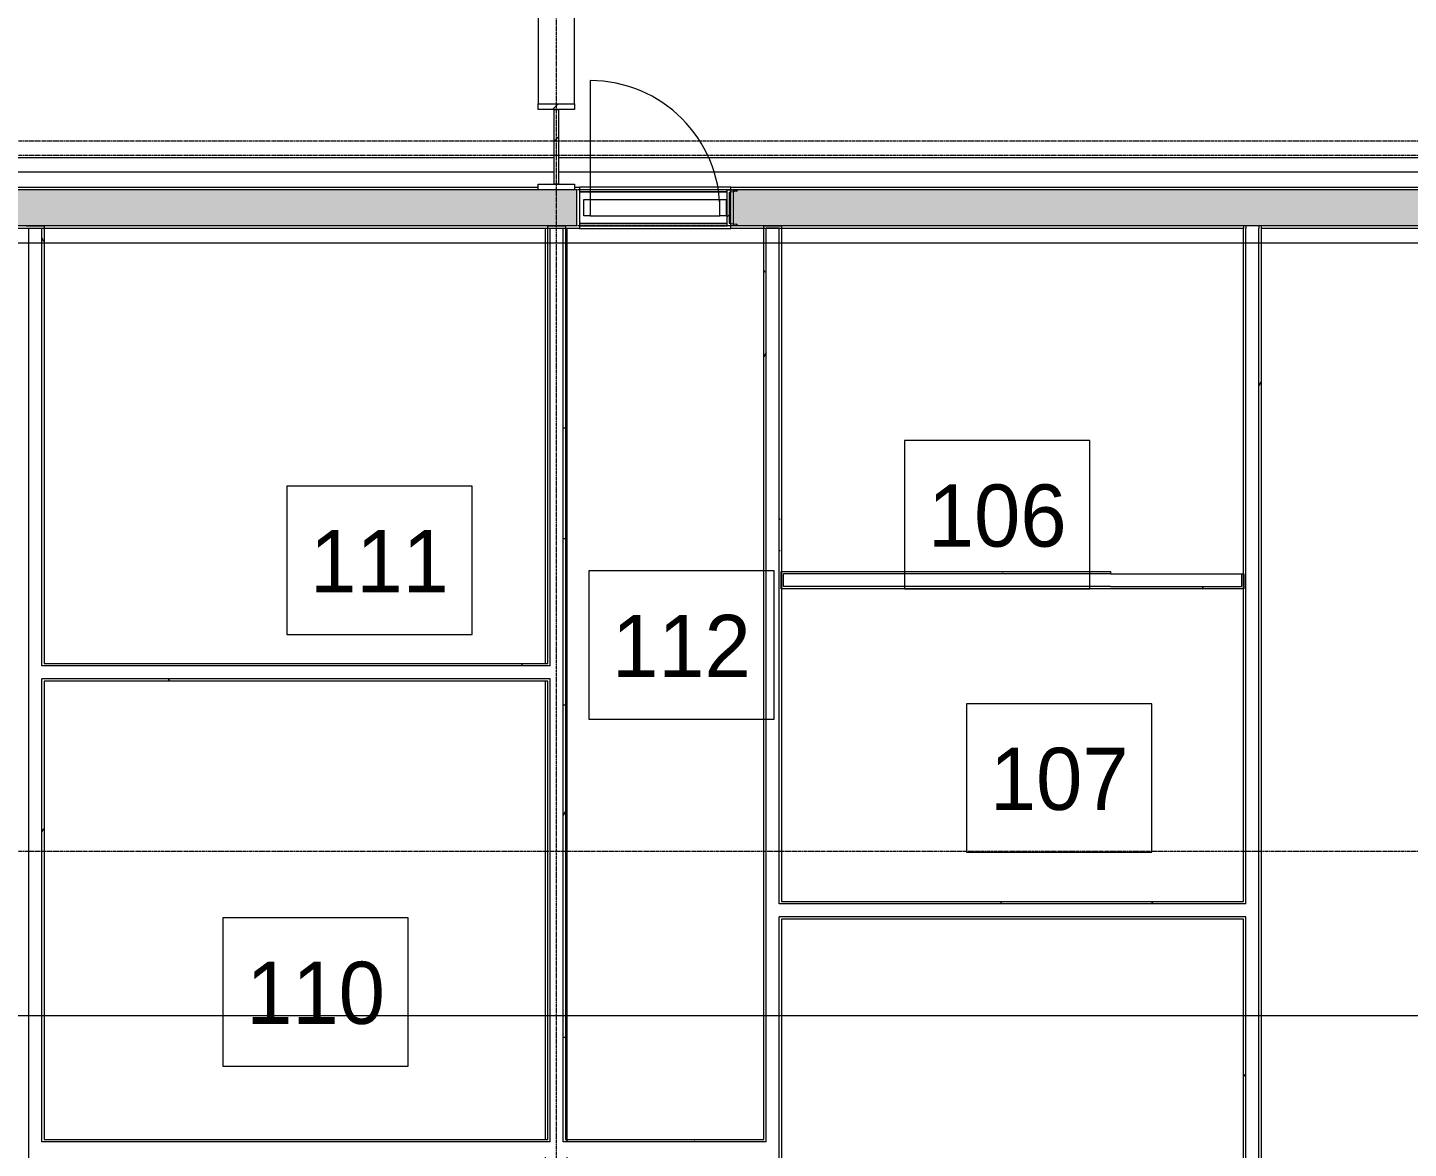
# Model space of a CAD drawing. Header units: inches. Extents: x 21035 to 27089, y -23277 to -20247.
# Drawn here: x 24965.8 to 25348.7, y -22625.4 to -22314.6 of the extents above; entities that cross this region are included whole.
import ezdxf

# ---------------------------------------------------------------- set-up
doc = ezdxf.new("R2010")
doc.units = ezdxf.units.IN
doc.header["$MEASUREMENT"] = 0
doc.linetypes.add('Grid Line 1_2_', pattern=[0.875, 0.5, -0.125, 0.125, -0.125])
for name, color, linetype, lineweight in [('A-AREA-IDEN', 2, 'Continuous', 9), ('A-DOOR', 31, 'Continuous', 13), ('A-GLAZ-CWMG', 51, 'Continuous', 13), ('A-WALL', 113, 'Continuous', 13), ('A-WALL-PATT', 111, 'Continuous', 25), ('G-ANNO-SYMB', 111, 'Continuous', 9), ('I-WALL', 2, 'Continuous', 13), ('S-BEAM', 12, 'Continuous', 13), ('S-COLS', 52, 'Continuous', 13), ('S-GRID', 1, 'Continuous', 9)]:
    doc.layers.add(name, color=color, linetype=linetype, lineweight=lineweight)
doc.styles.add('Century Gothic', font='GOTHIC.TTF', dxfattribs={"height": 17.245342})
pattern_1 = [(0, (0, 0), (61.44, 15.36), [2.534, -43.546, 2.534, -43.546, -245.76]), (0, (0, 0), (61.44, 15.36), [-92.16, 2.534, -89.626, 2.534, -43.546, -107.52]), (0, (0, 0), (61.44, 15.36), [-230.4, 2.534, -28.186, 2.534, -74.266]), (120, (23.04, 7.68), (-44.02215, 45.528601), [2.534, -43.546, 2.534, -43.546, -245.76]), (120, (23.04, 7.68), (-44.02215, 45.528601), [-92.16, 2.534, -89.626, 2.534, -43.546, -107.52]), (120, (23.04, 7.68), (-44.02215, 45.528601), [-230.4, 2.534, -28.186, 2.534, -74.266]), (240, (30.72, 38.4), (-17.41785, -60.888601), [2.534, -43.546, 2.534, -43.546, -245.76]), (240, (30.72, 38.4), (-17.41785, -60.888601), [-92.16, 2.534, -89.626, 2.534, -43.546, -107.52]), (240, (30.72, 38.4), (-17.41785, -60.888601), [-230.4, 2.534, -28.186, 2.534, -74.266])]
pattern_2 = [(225, (25112.39, -22360.053), (19.00703, -19.00703), []), (225, (25112.39, -22388.853), (19.00703, -19.00703), [])]

# ---------------------------------------------------------------- blocks, each defined once
blk = doc.blocks.new('Locker Rooms and Restrooms_rvt-1-RCP - First Floor')
at = {"layer": 'A-WALL-PATT', "lineweight": 9}
h = blk.add_hatch(dxfattribs=at)
h.set_pattern_fill('FP_10', color=8, style=0, pattern_type=2)
h.set_pattern_definition(pattern_1)
h.paths.add_polyline_path([(25175.39, -22469.55), (25175.39, -22466.05), (25266.05, -22466.05), (25266.05, -22465.43), (25174.77, -22465.43), (25174.77, -22469.55)], flags=0)
h = blk.add_hatch(dxfattribs=at)
h.set_pattern_fill('FP_10', color=8, style=0, pattern_type=2)
h.set_pattern_definition(pattern_1)
h.paths.add_polyline_path([(25266.05, -22470.18), (25303.02, -22470.18), (25303.02, -22466.05), (25302.39, -22466.05), (25302.39, -22469.55), (25266.05, -22469.55)], flags=0)
at = {"layer": 'A-WALL', "color": 7}
for p, q in [((25266.05, -22466.05), (25175.39, -22466.05)), ((25175.39, -22469.55), (25175.39, -22466.05)), ((25302.39, -22466.05), (25302.39, -22469.55)), ((25266.05, -22469.55), (25175.39, -22469.55)), ((25266.05, -22469.55), (25302.39, -22469.55))]:
    blk.add_line(p, q, dxfattribs=at)
at = {"layer": 'I-WALL', "color": 7}
for p, q in [((25174.77, -22465.43), (25266.05, -22465.43)), ((25174.77, -22466.05), (25174.77, -22465.43)), ((25174.77, -22469.55), (25174.77, -22466.05)), ((25266.05, -22465.43), (25266.05, -22466.05)), ((25266.05, -22466.05), (25302.39, -22466.05)), ((25302.39, -22466.05), (25303.02, -22466.05)), ((25303.02, -22466.05), (25303.02, -22469.55)), ((25174.77, -22470.18), (25174.77, -22469.55)), ((25266.05, -22470.18), (25174.77, -22470.18)), ((25303.02, -22470.18), (25266.05, -22470.18)), ((25303.02, -22469.55), (25303.02, -22470.18))]:
    blk.add_line(p, q, dxfattribs=at)
blk = doc.blocks.new('W-Wide Flange - 1_-3_ deep-V10-RCP - First Floor')
at = {"layer": 'S-BEAM', "color": 8, "lineweight": 9}
for p, q in [((25109.39, -22490.93), (25109.39, -22370.3)), ((25115.39, -22622.93), (25115.39, -22370.29)), ((25109.39, -22622.93), (25109.39, -22495.8)), ((25109.39, -22777.93), (25109.39, -22627.8)), ((25115.39, -22777.93), (25115.39, -22627.8)), ((25109.39, -22777.99), (25109.39, -22777.93)), ((25109.39, -22777.93), (25115.39, -22777.93)), ((25111.13, -22777.99), (25109.39, -22777.99)), ((25109.39, -22778.5), (25109.39, -22777.99)), ((25109.39, -22778.55), (25109.39, -22778.5)), ((25109.39, -22778.5), (25111.13, -22778.5)), ((25112.02, -22778.46), (25112.02, -22778.02)), ((25112.77, -22778.02), (25112.77, -22778.46)), ((25115.39, -22777.99), (25113.66, -22777.99)), ((25113.66, -22778.5), (25115.39, -22778.5)), ((25115.39, -22777.93), (25115.39, -22777.99)), ((25115.39, -22778.5), (25115.39, -22777.99)), ((25115.39, -22778.5), (25115.39, -22778.55))]:
    blk.add_line(p, q, dxfattribs=at)
for centre, start_param, end_param in [((25111.13, -22778.02), 0, 1.570796), ((25111.13, -22778.46), 4.712389, 6.283185), ((25113.66, -22778.02), 1.570796, 3.141593), ((25113.66, -22778.46), 3.141593, 4.712389)]:
    blk.add_ellipse(centre, major_axis=(0.89, 0), ratio=0.041631, start_param=start_param, end_param=end_param, dxfattribs=at)
blk = doc.blocks.new('Girt_C - 10_D-1260059-RCP - First Floor')
at = {"layer": 'S-BEAM', "color": 8, "lineweight": 9}
for p, q in [((25159.77, -22359.55), (25118.77, -22359.55)), ((25159.77, -22360.13), (25118.77, -22360.13)), ((25159.77, -22360.2), (25118.77, -22360.2)), ((25159.77, -22368.91), (25118.77, -22368.91)), ((25159.77, -22368.98), (25118.77, -22368.98)), ((25118.77, -22369.55), (25159.77, -22369.55))]:
    blk.add_line(p, q, dxfattribs=at)
blk = doc.blocks.new('W-Wide Flange - W12X22-1533120-RCP - First Floor')
at = {"layer": 'S-BEAM', "color": 8, "lineweight": 9}
for p, q in [((24823.52, -22350.59), (25111.77, -22350.59)), ((25113.02, -22350.59), (25401.27, -22350.59)), ((24823.52, -22354.61), (25111.77, -22354.61)), ((24823.52, -22354.63), (25111.77, -22354.63)), ((25113.02, -22354.61), (25401.27, -22354.61)), ((25113.02, -22354.63), (25401.27, -22354.63))]:
    blk.add_line(p, q, dxfattribs=at)
blk = doc.blocks.new('columns and girder2 - one-V26-RCP - First Floor')
at = {"layer": 'S-BEAM', "lineweight": 9}
h = blk.add_hatch(dxfattribs=at)
h.set_pattern_fill('FP_25', color=8, style=0, pattern_type=2)
h.set_pattern_definition(pattern_2)
h.paths.add_polyline_path([(-5, -0.5), (-5, -2), (5, -2), (5, -0.5)], flags=0)
h.paths.add_polyline_path([(5, -22.75), (-5, -22.75), (-5, -24.27), (5, -24.27), (5, -23.35)], flags=0)
h.paths.add_polyline_path([(5, -1199.84), (-5, -1199.84), (-5, -1201.35), (5, -1201.35)], flags=0)
h.paths.add_polyline_path([(5, -1224.25), (-5, -1224.25), (-5, -1225.75), (5, -1225.75)], flags=0)
h = blk.add_hatch(dxfattribs=at)
h.set_pattern_fill('FP_25', color=8, style=0, pattern_type=2)
h.set_pattern_definition(pattern_2)
h.paths.add_polyline_path([(0.62, -2), (-0.63, -2), (-0.63, -22.75), (0.62, -22.75), (0.62, -3.98)], flags=0)
h.paths.add_polyline_path([(0.62, -1201.35), (-0.63, -1201.35), (-0.63, -1224.25), (0.62, -1224.25)], flags=0)
at = {"layer": 'S-BEAM', "color": 7}
for p, q in [((-5, -2), (-5, -0.5)), ((-5, -0.5), (5, -0.5)), ((5, -2), (-5, -2)), ((-0.63, -22.75), (-0.63, -2)), ((-0.63, -2), (0.62, -2)), ((0.62, -2), (0.62, -22.75)), ((5, -0.5), (5, -2)), ((-5, -24.27), (-5, -22.75)), ((-5, -22.75), (5, -22.75)), ((0.62, -22.75), (-0.63, -22.75)), ((5, -22.75), (5, -24.27)), ((5, -24.27), (-5, -24.27))]:
    blk.add_line(p, q, dxfattribs=at)
at = {"layer": 'S-BEAM', "color": 8, "lineweight": 9}
for p, q in [((-5, -24.27), (-5, -52.01)), ((5, -52.01), (5, -24.27))]:
    blk.add_line(p, q, dxfattribs=at)
blk = doc.blocks.new('Door_Single_Storefront - one-1371408-RCP - First Floor')
at = {"layer": 'A-DOOR', "color": 8, "lineweight": 9}
blk.add_line((-18, 36), (-18, 0), dxfattribs=at)
blk.add_arc((-18, 0), 36, 360, 90, dxfattribs=at)
blk = doc.blocks.new('Rectangular Mullion - Interior 1_75_ x 4_5_-1317096-RCP - First Floor')
at = {"layer": 'A-GLAZ-CWMG', "color": 7}
for p, q in [((0, 1.5), (-1.75, 1.5)), ((-1.75, 1.5), (-1.75, -3)), ((0, -3), (0, 1.5)), ((-1.75, -3), (0, -3))]:
    blk.add_line(p, q, dxfattribs=at)
blk = doc.blocks.new('Rectangular Mullion - Interior 1_75_ x 4_5_-1317097-RCP - First Floor')
at = {"layer": 'A-GLAZ-CWMG', "color": 7}
for p, q in [((-1.75, 1.5), (0, 1.5)), ((-1.75, -3), (-1.75, 1.5)), ((0, 1.5), (0, -3)), ((0, -3), (-1.75, -3))]:
    blk.add_line(p, q, dxfattribs=at)
blk = doc.blocks.new('Rectangular Mullion - Interior 1_75_ x 4_5_-1317094-RCP - First Floor')
at = {"layer": 'A-GLAZ-CWMG', "color": 8, "lineweight": 9}
for p, q in [((25121.77, -22362.3), (25121.77, -22366.8)), ((25121.77, -22362.3), (25157.77, -22362.3)), ((25157.77, -22366.8), (25157.77, -22362.3)), ((25121.77, -22366.8), (25157.77, -22366.8))]:
    blk.add_line(p, q, dxfattribs=at)

msp = doc.modelspace()

# ---------------------------------------------------------------- hatches: boundary and pattern name
at = {"layer": 'A-WALL-PATT', "lineweight": 9}
h = msp.add_hatch(dxfattribs=at)
h.set_pattern_fill('FP_11', color=8, style=0, pattern_type=2)
h.set_pattern_definition([(161.57, (0.96, 0.96), (-7.6802237, -0.0009796), [0, -54.643, 6.067, 0]), (18.43, (-0.96, 0.96), (-7.6802237, 0.0009796), [0, -54.643, 6.067, 0]), (108.43, (0.96, 0.96), (3.8382953, -19.20136532), [18.211, -42.499]), (71.57, (-0.96, 0.96), (3.8382953, 19.20136532), [18.211, -42.499])])
h.paths.add_polyline_path([(25738.76523, -22369.55281), (25738.76523, -22359.55281), (25563.51523, -22359.55281), (25563.51523, -22369.55281), (25732.21588, -22369.55281)], flags=0)
h.paths.add_polyline_path([(25481.51523, -22369.55281), (25481.51523, -22359.55281), (25161.51523, -22359.55281), (25161.51523, -22369.55281), (25469.02025, -22369.55281)], flags=0)
h.paths.add_polyline_path([(25118.01523, -22369.55281), (25118.01523, -22359.55281), (24920.26523, -22359.55281), (24920.26523, -22369.55281), (25100.54638, -22369.55281)], flags=0)
h.paths.add_polyline_path([(24842.14023, -22369.55281), (24842.14023, -22359.55281), (24630.76523, -22359.55281), (24630.76523, -22369.55281), (24837.35075, -22369.55281)], flags=0)
h.paths.add_polyline_path([(22798.64023, -22369.55281), (22798.64023, -22359.55281), (22781.38923, -22359.55281), (22781.38923, -22369.55281), (22784.42488, -22369.55281)], flags=0)
h = msp.add_hatch(dxfattribs=at)
h.set_pattern_fill('FP_10', color=8, style=0, pattern_type=2)
h.set_pattern_definition(pattern_1)
h.paths.add_polyline_path([(24966.07773, -22787.30281), (24966.07773, -22370.17781), (24969.70273, -22370.17781), (24969.70273, -22369.55281), (24965.45273, -22369.55281), (24965.45273, -22787.30281)], flags=0)
h = msp.add_hatch(dxfattribs=at)
h.set_pattern_fill('FP_10', color=8, style=0, pattern_type=2)
h.set_pattern_definition(pattern_1)
h.paths.add_polyline_path([(24970.32773, -22787.30281), (24970.32773, -22627.17781), (24969.70273, -22627.17781), (24969.70273, -22787.30281)], flags=0)
h.paths.add_polyline_path([(24970.32773, -22623.55281), (24970.32773, -22495.17781), (24969.70273, -22495.17781), (24969.70273, -22623.55281)], flags=0)
h.paths.add_polyline_path([(24969.70273, -22491.55281), (24970.32773, -22491.55281), (24970.32773, -22369.55281), (24969.70273, -22369.55281), (24969.70273, -22414.17138)], flags=0)
h = msp.add_hatch(dxfattribs=at)
h.set_pattern_fill('FP_10', color=8, style=0, pattern_type=2)
h.set_pattern_definition(pattern_1)
h.paths.add_polyline_path([(25114.89023, -22622.92781), (25114.89023, -22369.55281), (25110.64023, -22369.55281), (25110.64023, -22370.17781), (25114.26523, -22370.17781), (25114.26523, -22622.92781)], flags=0)
h = msp.add_hatch(dxfattribs=at)
h.set_pattern_fill('FP_10', color=8, style=0, pattern_type=2)
h.set_pattern_definition(pattern_1)
h.paths.add_polyline_path([(25170.57773, -22787.30281), (25170.57773, -22627.17781), (25169.95273, -22627.17781), (25169.95273, -22787.30281)], flags=0)
h.paths.add_polyline_path([(25169.95273, -22623.55281), (25170.57773, -22623.55281), (25170.57773, -22369.55281), (25169.95273, -22369.55281), (25169.95273, -22622.92781)], flags=0)
h = msp.add_hatch(dxfattribs=at)
h.set_pattern_fill('FP_10', color=8, style=0, pattern_type=2)
h.set_pattern_definition(pattern_1)
h.paths.add_polyline_path([(25174.82773, -22787.30281), (25174.82773, -22561.17781), (25174.20273, -22561.17781), (25174.20273, -22787.30281)], flags=0)
h.paths.add_polyline_path([(25174.82773, -22557.55281), (25174.82773, -22369.55281), (25170.57773, -22369.55281), (25170.57773, -22370.17781), (25174.20273, -22370.17781), (25174.20273, -22557.55281)], flags=0)
h = msp.add_hatch(dxfattribs=at)
h.set_pattern_fill('FP_10', color=8, style=0, pattern_type=2)
h.set_pattern_definition(pattern_1)
h.paths.add_polyline_path([(25303.57773, -22787.30281), (25303.57773, -22561.17781), (25302.95273, -22561.17781), (25302.95273, -22787.30281)], flags=0)
h.paths.add_polyline_path([(25303.57773, -22557.55281), (25303.57773, -22369.55281), (25302.95273, -22369.55281), (25302.95273, -22557.55281)], flags=0)
h = msp.add_hatch(dxfattribs=at)
h.set_pattern_fill('FP_10', color=8, style=0, pattern_type=2)
h.set_pattern_definition(pattern_1)
h.paths.add_polyline_path([(25307.20273, -22787.30281), (25307.82773, -22787.30281), (25307.82773, -22369.55281), (25307.20273, -22369.55281), (25307.20273, -22786.55281)], flags=0)
h = msp.add_hatch(dxfattribs=at)
h.set_pattern_fill('FP_10', color=8, style=0, pattern_type=2)
h.set_pattern_definition(pattern_1)
h.paths.add_polyline_path([(24970.32773, -22491.55281), (25110.01523, -22491.55281), (25110.01523, -22490.92781), (24970.32773, -22490.92781)], flags=0)
h = msp.add_hatch(dxfattribs=at)
h.set_pattern_fill('FP_10', color=8, style=0, pattern_type=2)
h.set_pattern_definition(pattern_1)
h.paths.add_polyline_path([(24970.32773, -22495.80281), (25110.01523, -22495.80281), (25110.01523, -22495.17781), (24970.32773, -22495.17781)], flags=0)
h = msp.add_hatch(dxfattribs=at)
h.set_pattern_fill('FP_10', color=8, style=0, pattern_type=2)
h.set_pattern_definition(pattern_1)
h.paths.add_polyline_path([(25302.95273, -22557.55281), (25302.95273, -22556.92781), (25174.82773, -22556.92781), (25174.82773, -22557.55281), (25240.91738, -22557.55281)], flags=0)
h = msp.add_hatch(dxfattribs=at)
h.set_pattern_fill('FP_10', color=8, style=0, pattern_type=2)
h.set_pattern_definition(pattern_1)
h.paths.add_polyline_path([(25100.54638, -22623.55281), (25110.64023, -22623.55281), (25110.64023, -22622.92781), (24970.32773, -22622.92781), (24970.32773, -22623.55281)], flags=0)
h.paths.add_polyline_path([(25169.95273, -22623.55281), (25169.95273, -22622.92781), (25114.26523, -22622.92781), (25114.26523, -22623.55281), (25135.63913, -22623.55281)], flags=0)
at = {"layer": 'S-COLS', "lineweight": 9}
h = msp.add_hatch(dxfattribs=at)
h.set_pattern_fill('FP_8', color=8, style=0, pattern_type=2)
h.set_pattern_definition([(45, (0, 0), (-19.00703, 19.00703), []), (45, (0, 28.8), (-19.00703, 19.00703), [])])
h.paths.add_polyline_path([(25159.76523, -22369.55281), (25162.65523, -22369.55281), (25162.52752, -22369.24451), (25162.21923, -22369.11681), (25160.29123, -22368.81145), (25160.29123, -22360.29418), (25162.52752, -22359.86111), (25162.65523, -22359.55281), (25159.76523, -22359.55281), (25159.76523, -22365.7542)], flags=0)

# ---------------------------------------------------------------- linework, layer by layer
at = {"layer": 'A-AREA-IDEN', "flags": 128}
for points in [[(25208.94298, -22429.0922), (25208.94298, -22470.23505), (25260.36298, -22470.23505), (25260.36298, -22429.0922)], [(25037.64174, -22441.76499), (25037.64174, -22482.90785), (25089.06174, -22482.90785), (25089.06174, -22441.76499)], [(25121.35663, -22465.25253), (25121.35663, -22506.39539), (25172.77663, -22506.39539), (25172.77663, -22465.25253)], [(25226.14298, -22502.09852), (25226.14298, -22543.24138), (25277.56298, -22543.24138), (25277.56298, -22502.09852)], [(25019.90336, -22561.42243), (25019.90336, -22602.56529), (25071.32336, -22602.56529), (25071.32336, -22561.42243)]]:
    msp.add_lwpolyline(points, close=True, dxfattribs=at)
at = {"layer": 'A-WALL', "color": 7}
for p, q in [((25107.39023, -22359.55281), (24920.26523, -22359.55281)), ((25118.01523, -22359.55281), (25117.39023, -22359.55281)), ((25118.01523, -22359.55281), (25118.01523, -22369.55281)), ((25396.89023, -22359.55281), (25161.51523, -22359.55281)), ((25161.51523, -22369.55281), (25161.51523, -22359.55281)), ((25118.01523, -22369.55281), (24920.26523, -22369.55281)), ((24966.07773, -22370.17781), (24969.70273, -22370.17781)), ((24966.07773, -22787.30281), (24966.07773, -22370.17781)), ((24969.70273, -22491.55281), (24969.70273, -22370.17781)), ((25110.64023, -22370.17781), (25114.26523, -22370.17781)), ((25110.64023, -22491.55281), (25110.64023, -22370.17781)), ((25114.26523, -22623.55281), (25114.26523, -22370.17781)), ((25481.51523, -22369.55281), (25161.51523, -22369.55281)), ((25174.20273, -22370.17781), (25170.57773, -22370.17781)), ((25170.57773, -22623.55281), (25170.57773, -22370.17781)), ((25174.20273, -22557.55281), (25174.20273, -22370.17781)), ((25302.95273, -22369.55281), (25302.95273, -22370.30281)), ((25303.57773, -22369.55281), (25303.57773, -22370.30281)), ((25303.57773, -22557.55281), (25303.57773, -22370.30281)), ((25307.20273, -22369.55281), (25307.20273, -22370.30281)), ((25307.20273, -22787.30281), (25307.20273, -22370.30281)), ((25307.82773, -22369.55281), (25307.82773, -22370.30281)), ((25110.64023, -22491.55281), (24969.70273, -22491.55281)), ((24969.70273, -22623.55281), (24969.70273, -22495.17781)), ((25110.64023, -22495.17781), (24969.70273, -22495.17781)), ((25110.64023, -22623.55281), (25110.64023, -22495.17781)), ((25303.57773, -22557.55281), (25174.20273, -22557.55281)), ((25174.20273, -22787.30281), (25174.20273, -22561.17781)), ((25303.57773, -22561.17781), (25174.20273, -22561.17781)), ((25303.57773, -22787.30281), (25303.57773, -22561.17781)), ((25110.64023, -22623.55281), (24969.70273, -22623.55281)), ((25170.57773, -22623.55281), (25114.26523, -22623.55281))]:
    msp.add_line(p, q, dxfattribs=at)
at = {"layer": 'G-ANNO-SYMB'}
for p, q in [((26413.15948, -22374.35697), (21954.65163, -22374.35697)), ((26409.52721, -22588.63029), (21852.53251, -22588.63029))]:
    msp.add_line(p, q, dxfattribs=at)
at = {"layer": 'I-WALL', "color": 7}
for p, q in [((24919.51523, -22358.80281), (25107.39023, -22358.80281)), ((25117.39023, -22358.80281), (25118.76523, -22358.80281)), ((25118.76523, -22358.80281), (25118.76523, -22370.30281)), ((25160.76523, -22358.80281), (25396.89023, -22358.80281)), ((25160.76523, -22370.30281), (25160.76523, -22358.80281)), ((25118.76523, -22370.30281), (24919.51523, -22370.30281)), ((24965.45273, -22369.55281), (24970.32773, -22369.55281)), ((24970.32773, -22369.55281), (24970.32773, -22490.92781)), ((25110.01523, -22490.92781), (25110.01523, -22369.55281)), ((25110.01523, -22369.55281), (25114.89023, -22369.55281)), ((25114.89023, -22369.55281), (25114.89023, -22622.92781)), ((25302.95273, -22370.30281), (25160.76523, -22370.30281)), ((25169.95273, -22622.92781), (25169.95273, -22369.55281)), ((25169.95273, -22369.55281), (25174.82773, -22369.55281)), ((25174.82773, -22369.55281), (25174.82773, -22556.92781)), ((25302.95273, -22556.92781), (25302.95273, -22370.30281)), ((25482.26523, -22370.30281), (25307.82773, -22370.30281)), ((25307.82773, -22370.30281), (25307.82773, -22786.55281)), ((24970.32773, -22490.92781), (25110.01523, -22490.92781)), ((24970.32773, -22495.80281), (24970.32773, -22622.92781)), ((25110.01523, -22495.80281), (24970.32773, -22495.80281)), ((25110.01523, -22622.92781), (25110.01523, -22495.80281)), ((25174.82773, -22556.92781), (25302.95273, -22556.92781)), ((25174.82773, -22561.80281), (25174.82773, -22786.55281)), ((25302.95273, -22561.80281), (25174.82773, -22561.80281)), ((25302.95273, -22786.55281), (25302.95273, -22561.80281)), ((24970.32773, -22622.92781), (25110.01523, -22622.92781)), ((25114.89023, -22622.92781), (25169.95273, -22622.92781))]:
    msp.add_line(p, q, dxfattribs=at)
at = {"layer": 'I-WALL', "color": 8, "lineweight": 9}
for p, q in [((25160.76523, -22358.80281), (25118.76523, -22358.80281)), ((25118.76523, -22370.30281), (25160.76523, -22370.30281))]:
    msp.add_line(p, q, dxfattribs=at)
at = {"layer": 'S-COLS', "color": 7}
for p, q in [((25159.76523, -22369.55281), (25159.76523, -22359.55281)), ((25159.76523, -22359.55281), (25162.65523, -22359.55281)), ((25162.21923, -22359.98881), (25160.29123, -22360.29418)), ((25160.29123, -22360.29418), (25160.29123, -22368.81145)), ((25160.29123, -22368.81145), (25162.21923, -22369.11681)), ((25162.65523, -22369.55281), (25159.76523, -22369.55281))]:
    msp.add_line(p, q, dxfattribs=at)
for centre, start, end in [((25162.21923, -22359.55281), 270, 0), ((25162.21923, -22369.55281), 0, 90)]:
    msp.add_arc(centre, 0.436, start, end, dxfattribs=at)
at = {"layer": 'S-GRID', "linetype": 'Grid Line 1_2_'}
for p, q in [((25112.39023, -23227.3711), (25112.39023, -20361.60083)), ((25112.39023, -23227.3711), (25112.39023, -20361.60083)), ((26557.32365, -22346.05281), (21678.63847, -22346.05281)), ((26557.32365, -22350.05281), (21678.63847, -22350.05281)), ((26557.32365, -22359.55281), (21678.63847, -22359.55281)), ((26557.32365, -22359.55281), (21678.63847, -22359.55281)), ((26557.32365, -22369.55281), (21678.63847, -22369.55281)), ((26557.32365, -22543.05281), (21678.63847, -22543.05281)), ((26557.32365, -22543.05281), (21678.63847, -22543.05281))]:
    msp.add_line(p, q, dxfattribs=at)

# ---------------------------------------------------------------- block references
at = {"lineweight": 5}
msp.add_blockref('Locker Rooms and Restrooms_rvt-1-RCP - First Floor', (0, 0), dxfattribs=at)
at = {"layer": 'A-DOOR', "color": 8, "lineweight": 9}
msp.add_blockref('Door_Single_Storefront - one-1371408-RCP - First Floor', (25139.76523, -22365.30281), dxfattribs=at)
at = {"layer": 'A-GLAZ-CWMG', "color": 8, "lineweight": 9, "rotation": 180}
msp.add_blockref('Rectangular Mullion - Interior 1_75_ x 4_5_-1317097-RCP - First Floor', (25120.01523, -22365.30281), dxfattribs=at)
at = {"layer": 'A-GLAZ-CWMG', "color": 8, "lineweight": 9}
msp.add_blockref('Rectangular Mullion - Interior 1_75_ x 4_5_-1317094-RCP - First Floor', (0, 0), dxfattribs=at)
at = {"layer": 'A-GLAZ-CWMG', "color": 8, "lineweight": 9, "extrusion": (0, 0, -1), "rotation": 180}
msp.add_blockref('Rectangular Mullion - Interior 1_75_ x 4_5_-1317096-RCP - First Floor', (-25159.51523, -22365.30281), dxfattribs=at)
at = {"layer": 'S-BEAM', "color": 8, "lineweight": 9, "rotation": 180}
msp.add_blockref('columns and girder2 - one-V26-RCP - First Floor', (25112.39023, -22360.05281), dxfattribs=at)
at = {"layer": 'S-BEAM', "color": 8, "lineweight": 9}
for name in ['W-Wide Flange - W12X22-1533120-RCP - First Floor', 'Girt_C - 10_D-1260059-RCP - First Floor', 'W-Wide Flange - 1_-3_ deep-V10-RCP - First Floor']:
    msp.add_blockref(name, (0, 0), dxfattribs=at)

# ---------------------------------------------------------------- texts
at = {"layer": 'A-AREA-IDEN', "char_height": 17.245342, "width": 47.304, "attachment_point": 2, "line_spacing_factor": 0.984117, "style": 'Century Gothic'}
for s, insert in [('106', (25234.65298, -22441.27542)), ('111', (25063.35174, -22453.94822)), ('112', (25147.06663, -22477.43576)), ('107', (25251.85298, -22514.28175)), ('110', (25045.61336, -22573.60566))]:
    msp.add_mtext(s, dxfattribs=dict(at, insert=insert))

doc.saveas('drawing.dxf')
